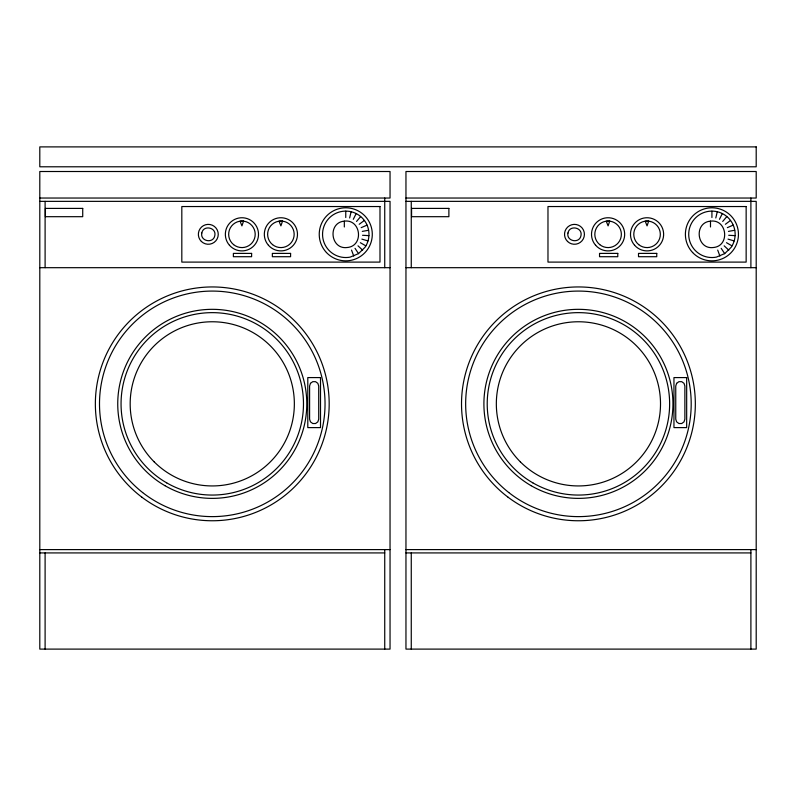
<?xml version="1.0" encoding="UTF-8"?>
<svg xmlns="http://www.w3.org/2000/svg" width="796" height="796" viewBox="0 0 796 796"><rect width="100%" height="100%" fill="white"/><g stroke="black" fill="none" stroke-linecap="round" stroke-linejoin="round"><path stroke-width="1.19" d="M349.633 217.975L351.096 211.806M715.793 217.975L717.256 211.806M353.295 219.308L356.14 213.646M719.455 219.308L722.3 213.646M356.548 221.447L360.628 216.592M722.708 221.447L726.788 216.592M358.518 253.626L365.006 247.317A23.213 23.213 0 0 0 353.334 212.373A23.213 23.213 0 0 0 322.609 232.691A23.213 23.213 0 0 0 350.18 257.118L358.518 253.626L355.026 248.332M724.678 253.626L731.166 247.317A23.213 23.213 0 0 0 719.494 212.373A23.213 23.213 0 0 0 688.769 232.691A23.213 23.213 0 0 0 716.34 257.118L724.678 253.626L721.186 248.332M359.225 224.283L364.309 220.492M725.385 224.283L730.469 220.492M361.175 227.656L366.996 225.139M727.335 227.656L733.156 225.139M344.33 221.139C327.435 222.542 330.39 249.755 347.195 247.516C364.09 246.103 361.145 218.89 344.33 221.139L344.33 226.989M710.49 221.139C693.595 222.542 696.55 249.755 713.355 247.516C730.25 246.103 727.305 218.89 710.49 221.139L710.49 226.989M362.299 231.387L368.548 230.273M728.459 231.387L734.708 230.273M39.8 198.035L390.04 198.035L390.04 171.508L39.8 171.508L39.8 649.108L390.04 649.108L390.04 201.358L39.8 201.358M405.96 198.035L756.2 198.035L756.2 171.508L405.96 171.508L405.96 649.108L756.2 649.108L756.2 201.358L405.96 201.358M39.8 267.685L390.04 267.685M405.96 267.685L756.2 267.685M39.8 549.608L390.04 549.608M405.96 549.608L756.2 549.608M39.8 552.922L384.737 552.922M405.96 552.922L750.897 552.922M728.698 235.278L735.026 235.636M362.538 235.278L368.866 235.636M728.022 239.118L734.101 240.919M361.862 239.118L367.941 240.919M726.489 242.69L731.982 245.855M360.329 242.69L365.822 245.855M724.161 245.825L728.788 250.163M358.001 245.825L362.628 250.163M717.703 250.093L719.892 256.043M351.543 250.093L353.732 256.043M750.897 198.035L750.897 267.685M750.897 549.608L750.897 649.108M711.923 211.189L711.923 217.527M411.263 201.358L411.263 267.685M411.263 552.922L411.263 649.108M384.737 198.035L384.737 267.685M384.737 549.608L384.737 649.108M345.762 211.189L345.762 217.527M45.103 201.358L45.103 267.685M45.103 552.922L45.103 649.108M201.806 233.029C199.945 241.297 213.368 243.974 214.811 235.616C216.671 227.348 203.249 224.671 201.806 233.029M567.966 233.029C566.105 241.297 579.528 243.974 580.971 235.616C582.831 227.348 569.409 224.671 567.966 233.029M310.47 383.334L309.594 386.01L309.594 419.184L310.47 421.86L312.748 423.522L315.564 423.522L317.843 421.86L318.718 419.184L318.718 386.01L317.843 383.334L315.564 381.672L312.748 381.672L310.47 383.334M676.63 383.334L675.754 386.01L675.754 419.184L676.63 421.86L678.908 423.522L681.724 423.522L684.003 421.86L684.878 419.184L684.878 386.01L684.003 383.334L681.724 381.672L678.908 381.672L676.63 383.334M243.546 221.159L241.934 225.865L240.084 221.189L243.546 221.159M282.52 221.159L280.898 225.865L279.048 221.189L282.52 221.159M609.706 221.159L608.094 225.865L606.244 221.189L609.706 221.159M648.68 221.159L647.058 225.865L645.208 221.189L648.68 221.159M756.2 146.892L39.8 146.892L39.8 166.792L756.2 166.792L756.2 146.892M379.99 206.542L181.816 206.542L181.816 262.103L379.99 262.103L379.99 206.542M746.15 206.542L547.976 206.542L547.976 262.103L746.15 262.103L746.15 206.542M82.724 208.403L45.412 208.403L45.412 216.691L82.724 216.691L82.724 208.403M448.884 208.403L411.572 208.403L411.572 216.691L448.884 216.691L448.884 208.403M251.616 253.397L233.377 253.397L233.377 256.71L251.616 256.71L251.616 253.397M290.59 253.397L272.351 253.397L272.351 256.71L290.59 256.71L290.59 253.397M617.776 253.397L599.537 253.397L599.537 256.71L617.776 256.71L617.776 253.397M656.75 253.397L638.511 253.397L638.511 256.71L656.75 256.71L656.75 253.397M320.509 377.583L307.793 377.583L307.793 427.611L320.509 427.611L320.509 377.583M686.669 377.583L673.953 377.583L673.953 427.611L686.669 427.611L686.669 377.583M508.097 497.241A116.912 116.912 0 0 0 694.47 418.059A116.912 116.912 0 0 0 532.713 296.251A116.912 116.912 0 0 0 508.097 497.241M508.793 492.545A112.763 112.763 0 0 0 690.062 419.81A112.763 112.763 0 0 0 536.424 299.197A112.763 112.763 0 0 0 508.793 492.545M531.161 485.709A94.525 94.525 0 0 0 672.948 403.851A94.525 94.525 0 0 0 531.161 321.992A94.525 94.525 0 0 0 531.161 485.709M532.822 482.844A91.212 91.212 0 0 0 669.635 403.851A91.212 91.212 0 0 0 532.822 324.858A91.212 91.212 0 0 0 532.822 482.844M520.385 461.899A82.088 82.088 0 0 0 657.715 425.094A82.088 82.088 0 0 0 557.18 324.559A82.088 82.088 0 0 0 520.385 461.899M692.61 252.521A26.537 26.537 0 0 0 737.335 241.954A26.537 26.537 0 0 0 705.823 208.502A26.537 26.537 0 0 0 692.61 252.521M567.538 241.457A9.95 9.95 0 0 0 584.115 236.76A9.95 9.95 0 0 0 571.757 224.751A9.95 9.95 0 0 0 567.538 241.457M638.71 244.631A13.263 13.263 0 0 0 660.163 236.392A13.263 13.263 0 0 0 642.302 221.935A13.263 13.263 0 0 0 638.71 244.631M634.611 245.277A16.587 16.587 0 0 0 662.769 239.626A16.587 16.587 0 0 0 643.795 218.064A16.587 16.587 0 0 0 634.611 245.277M599.746 244.631A13.263 13.263 0 0 0 621.198 236.392A13.263 13.263 0 0 0 603.338 221.935A13.263 13.263 0 0 0 599.746 244.631M595.637 245.277A16.587 16.587 0 0 0 623.805 239.626A16.587 16.587 0 0 0 604.831 218.064A16.587 16.587 0 0 0 595.637 245.277M141.937 497.241A116.912 116.912 0 0 0 328.31 418.059A116.912 116.912 0 0 0 166.553 296.251A116.912 116.912 0 0 0 141.937 497.241M142.633 492.545A112.763 112.763 0 0 0 323.902 419.81A112.763 112.763 0 0 0 170.264 299.197A112.763 112.763 0 0 0 142.633 492.545M165.001 485.709A94.525 94.525 0 0 0 306.788 403.851A94.525 94.525 0 0 0 165.001 321.992A94.525 94.525 0 0 0 165.001 485.709M166.662 482.844A91.212 91.212 0 0 0 303.475 403.851A91.212 91.212 0 0 0 166.662 324.858A91.212 91.212 0 0 0 166.662 482.844M154.225 461.899A82.088 82.088 0 0 0 291.555 425.094A82.088 82.088 0 0 0 191.02 324.559A82.088 82.088 0 0 0 154.225 461.899M326.45 252.521A26.537 26.537 0 0 0 371.175 241.954A26.537 26.537 0 0 0 339.663 208.502A26.537 26.537 0 0 0 326.45 252.521M201.378 241.457A9.95 9.95 0 0 0 217.955 236.76A9.95 9.95 0 0 0 205.597 224.751A9.95 9.95 0 0 0 201.378 241.457M272.55 244.631A13.263 13.263 0 0 0 294.003 236.392A13.263 13.263 0 0 0 276.142 221.935A13.263 13.263 0 0 0 272.55 244.631M268.451 245.277A16.587 16.587 0 0 0 296.61 239.626A16.587 16.587 0 0 0 277.635 218.064A16.587 16.587 0 0 0 268.451 245.277M233.586 244.631A13.263 13.263 0 0 0 255.038 236.392A13.263 13.263 0 0 0 237.178 221.935A13.263 13.263 0 0 0 233.586 244.631M229.477 245.277A16.587 16.587 0 0 0 257.645 239.626A16.587 16.587 0 0 0 238.671 218.064A16.587 16.587 0 0 0 229.477 245.277"/></g></svg>
